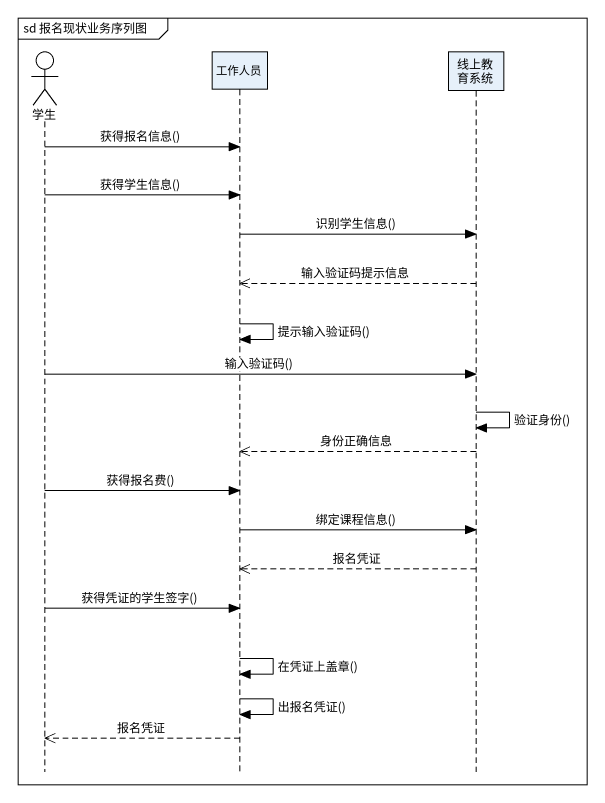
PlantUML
@startuml
mainframe sd 报名现状业务序列图
hide footbox
actor 学生
participant 工作人员
participant 线上教育系统

学生 -> 工作人员 : 获得报名信息()
学生 -> 工作人员 : 获得学生信息()
工作人员 -> 线上教育系统 : 识别学生信息()
线上教育系统 -->> 工作人员 : 输入验证码提示信息
工作人员 -> 工作人员 : 提示输入验证码()
学生 -> 线上教育系统 : 输入验证码()
线上教育系统 -> 线上教育系统 : 验证身份()
线上教育系统 -->> 工作人员 : 身份正确信息
学生 -> 工作人员 : 获得报名费()
工作人员 -> 线上教育系统 : 绑定课程信息()
线上教育系统 -->> 工作人员 : 报名凭证
学生 -> 工作人员 : 获得凭证的学生签字()
工作人员 -> 工作人员 : 在凭证上盖章()
工作人员 -> 工作人员 : 出报名凭证()
工作人员 -->> 学生 : 报名凭证
@enduml
